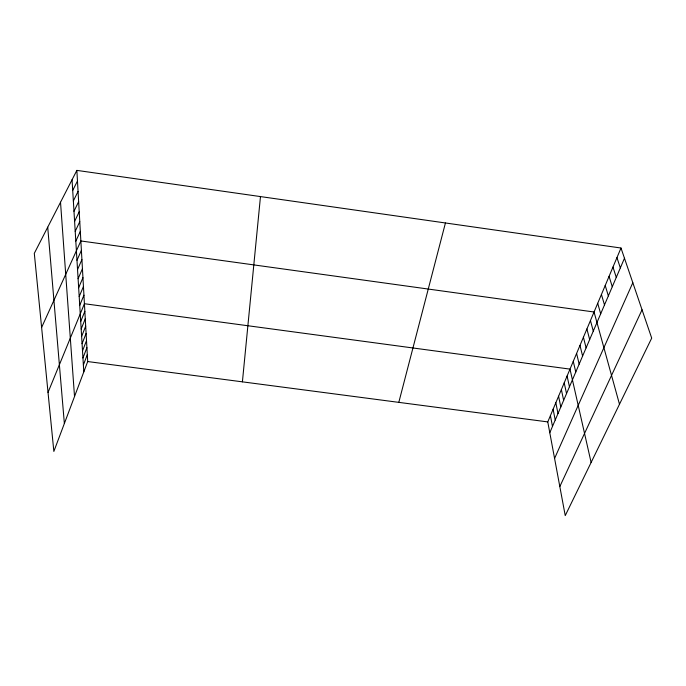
<?xml version="1.0" encoding="UTF-8"?>
<svg xmlns="http://www.w3.org/2000/svg" width="686" height="686" viewBox="0 0 686 686"><rect width="100%" height="100%" fill="white"/><g stroke="black" fill="none" stroke-linecap="round" stroke-linejoin="round"><path stroke-width="1.03" d="M242.407 381.845L260.474 196.582M398.806 402.365L445.437 222.976M76.866 170.385L87.697 361.548L53.851 451.431L34.3 253.348L76.866 170.385L620.993 248.023L651.7 338.112L565.238 515.615L547.771 421.907L620.993 248.023M83.375 364.995L87.302 354.662M82.946 357.998L86.908 347.682M82.517 350.898L86.505 340.608M82.071 343.703L86.102 333.439M81.625 336.406L85.69 326.167M81.18 329.006L85.27 318.793M80.716 321.502L84.85 311.315M48.029 392.409L84.421 303.726L569.997 369.119L591.118 462.484M79.73 305.304L83.932 295.186M79.199 296.592L83.443 286.516M78.65 287.734L82.946 277.693M549.786 432.729L624.474 258.245M78.101 278.73L82.44 268.732M77.544 269.572L81.917 259.625M554.58 458.437L632.818 282.709M76.978 260.268L81.394 250.373M41.614 327.462L80.862 240.958L594.05 312.001L619.484 404.251M75.812 241.172L80.322 231.388M559.819 486.563L642.053 309.798M75.211 231.379L79.765 221.647M74.603 221.415L79.207 211.751M73.977 211.271L78.633 201.675M73.351 200.955L78.058 191.428M72.707 190.451L77.467 181.001M87.697 361.548L547.771 421.907M616.954 257.627L620.341 267.9M612.975 267.068L616.277 277.401M609.065 276.355L612.281 286.731M605.215 285.487L608.353 295.906M601.433 294.474L604.495 304.936M597.712 303.306L600.696 313.811M590.449 320.551L593.279 331.124M586.907 328.971L589.668 339.57M583.417 337.255L586.11 347.888M579.987 345.41L582.603 356.068M576.609 353.436L579.155 364.12M573.273 361.342L575.768 372.044M567.09 376.039L569.457 386.775M564.218 382.857L566.533 393.61M561.38 389.588L563.643 400.358M558.584 396.225L560.796 407.004M555.832 402.768L557.992 413.564M553.105 409.233L555.223 420.038M550.421 415.613L552.487 426.426M47.72 227.195L64.364 423.511M60.522 202.241L74.525 396.517M72.056 179.766L83.795 371.898"/></g></svg>
